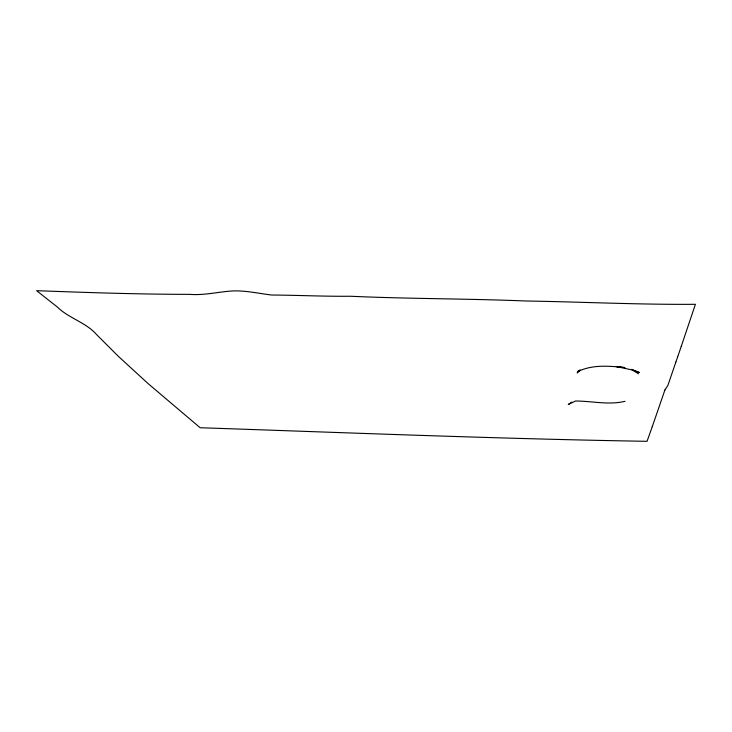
<?xml version="1.0" encoding="UTF-8"?>
<svg xmlns="http://www.w3.org/2000/svg" width="732" height="732" viewBox="0 0 732 732"><rect width="100%" height="100%" fill="white"/><g stroke="black" fill="none" stroke-linecap="round" stroke-linejoin="round"><path stroke-width="1.1" d="M675.874 362.056L667.84 385.526L664.912 389.955M677.622 356.996L681.254 346.401M675.874 362.038L677.612 357.015M652.267 426.683L647.033 441.314C498.034 438.825 349.1 432.749 200.147 427.735L147.992 383.504L118.438 356.411L96.468 334.451C85.708 322.236 68.744 318.319 57.151 306.864L36.6 290.686C87.593 292.562 138.595 294.319 189.625 294.356C203.825 295.49 217.624 292.031 231.696 290.988C245.138 290.275 258.405 293.44 271.682 295.033C297.796 295.179 324.084 296.515 350.262 296.24C408.822 298.903 467.318 298.583 525.915 300.998C582.425 301.904 638.899 304.741 695.4 304.302L681.254 346.382M652.267 426.674L664.912 389.964M578.28 371.06L577.164 372.963L580.348 370.264M578.253 371.179L579.973 369.935M571.811 402.115L568.27 404.494L575.48 401.008C591.959 401.035 608.731 405.272 625.027 401.31M577.402 371.801C592.078 364.335 609.116 365.973 624.945 367.592L616.298 366.549L631.798 369.88L639.567 372.606L631.789 369.358M631.771 369.55L638.45 373.796"/></g></svg>
